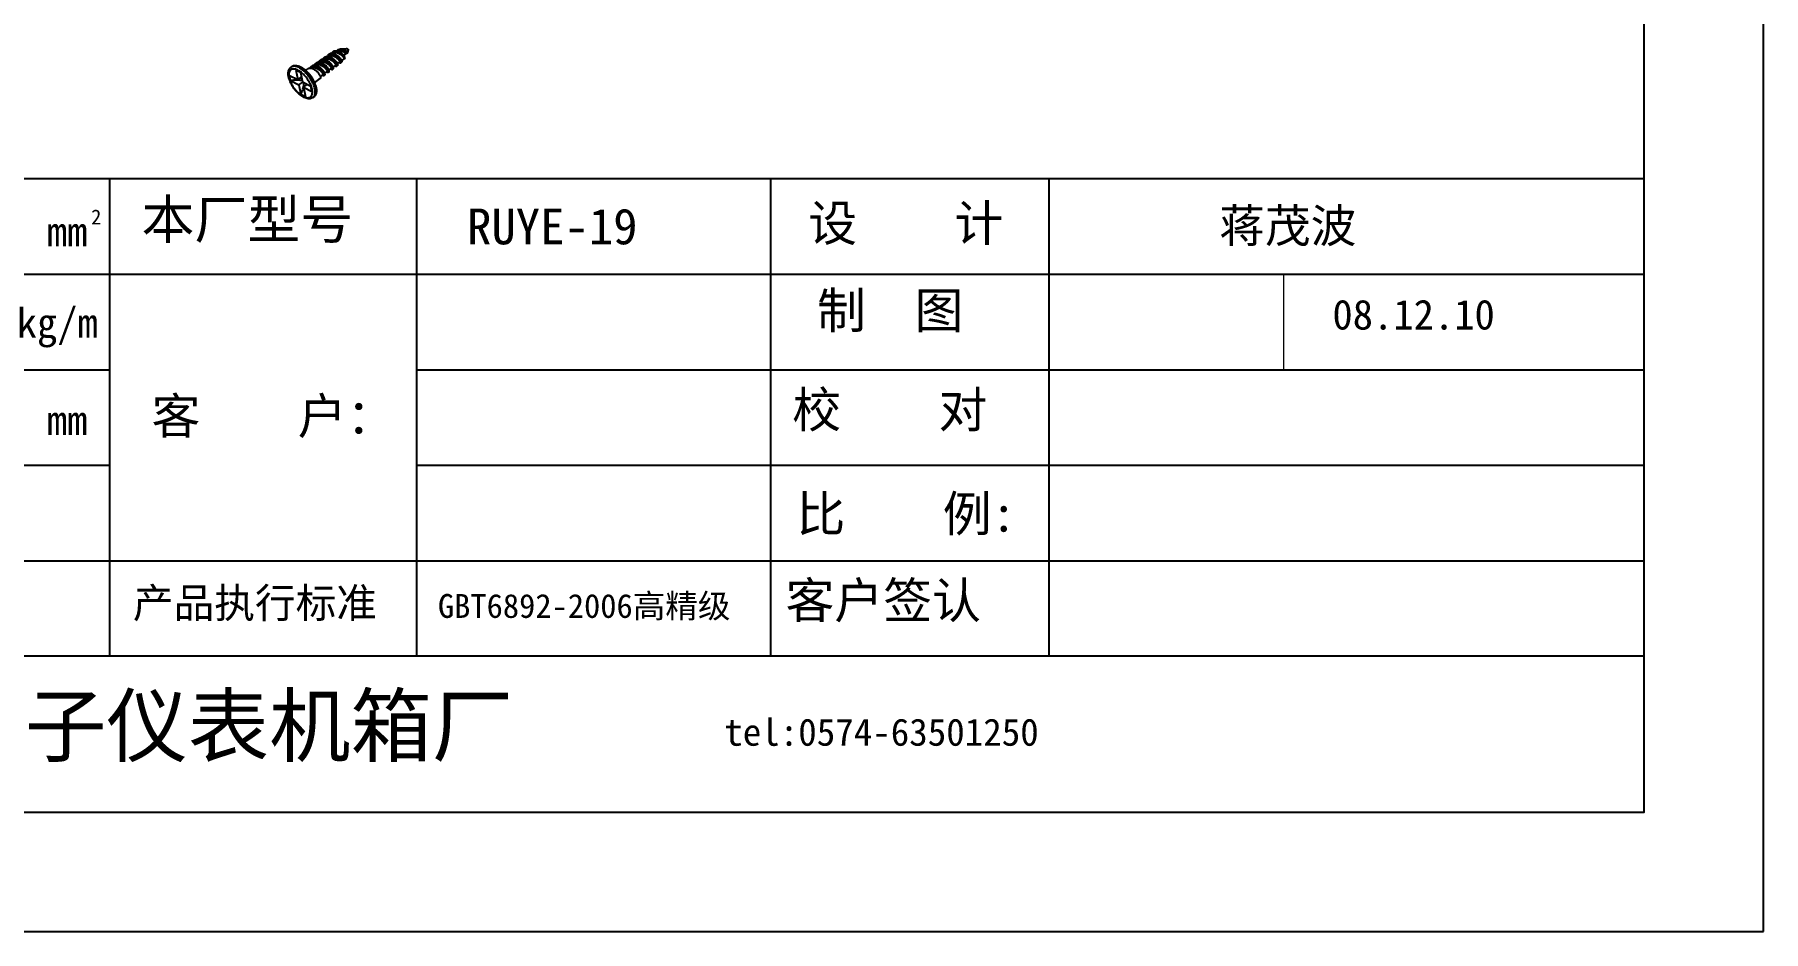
# Model space of a CAD drawing. Header units: millimetres. Extents: x 1367 to 2763, y -1119 to 322.
# Drawn here: x 1637.6 to 1895.8, y -195.1 to -61.3 of the extents above; entities that cross this region are included whole.
import ezdxf

# ---------------------------------------------------------------- set-up
doc = ezdxf.new("R2010")
doc.units = ezdxf.units.MM
doc.layers.add('02___PRT_ALL_AXES', color=7, linetype='Continuous')

msp = doc.modelspace()

# ---------------------------------------------------------------- linework, layer by layer
at = {"color": 7, "linetype": 'Continuous'}
for p, q in [((1681.555341965599, -64.48150704413092), (1681.493102387256, -64.52631970279117)), ((1682.195238536944, -64.02077984773052), (1682.124900783303, -64.07142321355104)), ((1682.363728888311, -63.75523697521055), (1682.344159120497, -63.75891736155052)), ((1683.396068340015, -63.43595744105102), (1683.347104678738, -63.43449309803077)), ((1683.769185551624, -64.34020226197089), (1684.133316944259, -64.07802671317108)), ((1684.23270033452, -64.06053137859101), (1684.277276402332, -64.12911236919075)), ((1684.276893118869, -64.13023241775119), (1684.27653854504, -64.13030183341084)), ((1684.311131673712, -63.90224686407055), (1684.283761510022, -63.87966956099092)), ((1684.300372302292, -63.89367170977118), (1684.311948357376, -63.90086778631053)), ((1684.314965727513, -63.90521164097095), (1684.311131673712, -63.90224686407055)), ((1684.316111160842, -63.90329855361074), (1684.350274112578, -63.91672680717124)), ((1684.32936023517, -63.86095623799059), (1684.351596195273, -63.91325676077071)), ((1676.022683117299, -66.06560751321058), (1675.933109016529, -66.11986529395085)), ((1678.958720994247, -66.27279902161058), (1678.900812225133, -66.31449348483113)), ((1679.598617563075, -65.81207182521098), (1679.528427248799, -65.86260903427058)), ((1680.257033035676, -65.37715193559103), (1680.196916630644, -65.42043590287113)), ((1680.896929607035, -64.91642473919069), (1680.824335025267, -64.9686930268312)), ((1680.986298013515, -64.63659378755113), (1680.970739324788, -64.64232231051062)), ((1680.970978094956, -67.04195616503114), (1681.294183689337, -66.80924729593107)), ((1681.590097199609, -66.5570478587506), (1681.915477635986, -66.32277309997119)), ((1682.225722148833, -66.09939624421077), (1682.555374207332, -65.86204590357079)), ((1682.844819516184, -65.61450363767074), (1683.176664910388, -65.37557409267055)), ((1683.473527257993, -65.16183242973096), (1683.816561479216, -64.91484689881054)), ((1683.814417645561, -64.92632168917078), (1683.805063384345, -64.92538396435083)), ((1680.335291090996, -67.49965245817066), (1680.654287117977, -67.26997449233079)), ((1679.205130788447, -70.66432352277081), (1679.27992584333, -70.60158299801083))]:
    msp.add_line(p, q, dxfattribs=at)
at = {"lineweight": -3}
for p, q in [((1877.947169894082, -82.79116770452089), (1539.367169894083, -82.79116770452089)), ((1648.832884179795, -82.79116770452089), (1648.832884179795, -154.0711677045209)), ((1694.655741322654, -82.79116770452089), (1694.655741322654, -154.0711677045209)), ((1747.493144133776, -82.79116770452089), (1747.493144133776, -154.0711677045209)), ((1789.096660518835, -82.79116770452089), (1789.096660518835, -154.0711677045209)), ((1539.367169894079, -97.04716770452087), (1877.947169894082, -97.04716770452087)), ((1539.367169894079, -111.3031677045209), (1648.832884179795, -111.3031677045209)), ((1694.655741322654, -111.3031677045209), (1877.947169894082, -111.3031677045209)), ((1539.367169894079, -125.5591677045209), (1648.832884179795, -125.5591677045209)), ((1694.655741322654, -125.5591677045209), (1877.947169894082, -125.5591677045209)), ((1539.367169894083, -139.8151677045209), (1877.947169894082, -139.8151677045209)), ((1877.947169894082, -154.0711677045209), (1539.367169894083, -154.0711677045209))]:
    msp.add_line(p, q, dxfattribs=at)
at = {"lineweight": 9, "ltscale": 0.25}
msp.add_line((1824.093172341724, -97.04716770452087), (1824.093172341724, -111.3031677045209), dxfattribs=at)
for points in [[(1895.767169894082, -195.149229768051), (1895.767169894082, 179.0707702319523), (1366.513169894082, 179.070770231949), (1366.513169894082, -195.149229768051)], [(1384.333169894082, -177.329229768051), (1877.947169894082, -177.329229768051), (1877.947169894082, 161.250770231949), (1384.333169894082, 161.250770231949)]]:
    msp.add_lwpolyline(points, close=True)
at = {"color": 7, "linetype": 'Continuous'}
msp.add_lwpolyline([(1684.126119938075, -64.06803090639113), (1684.196134913618, -64.09403087217066), (1684.276538481536, -64.13030198327095)], dxfattribs=at)
for points, start_tangent, end_tangent in [([(1680.981412724831, -64.61553040321076), (1681.082053376994, -64.56046434113125), (1681.232636784239, -64.51864979432992), (1681.399909525622, -64.51197021917062), (1681.578966495428, -64.5395407329911), (1681.764479596597, -64.59916648877004), (1681.950883793244, -64.68743706915131), (1682.132550483504, -64.79983323755039), (1682.304037735149, -64.9309052156915), (1682.460324366962, -65.07450780377064), (1682.596974291773, -65.22402445927116), (1682.710283643515, -65.37259024291086), (1682.797454492792, -65.51337987751106), (1682.856709972453, -65.63988961941084), (1682.887344935319, -65.74617338449127), (1682.889746225911, -65.82704280873054), (1682.865396584493, -65.87829847711009), (1682.85953425688, -65.88301085529065)], (0.8234864887493675, 0.5673358818612109), (-0.8174247482429681, -0.5760353990510656)), ([(1681.506519022856, -64.2532751079101), (1681.40893488477, -64.33921132161083), (1681.319213494491, -64.47004667081103), (1681.298178344797, -64.51435313033107)], (-0.822765020500836, -0.5683816684590199), (-0.3980255992282999, -0.9173743087524051)), ([(1681.640899851372, -64.18530421769094), (1681.525708715234, -64.24061036311082), (1681.506519022856, -64.2532751079101)], (-0.9436799312968033, -0.3308597697932781), (-0.8227650235506262, -0.5683816640442736)), ([(1681.555357660247, -64.48152885765114), (1681.626630921317, -64.43847083353069), (1681.76000158421, -64.39218337721059), (1681.908816305636, -64.37752805473053), (1682.068402933371, -64.39372468477097), (1682.233630880793, -64.43864841255026), (1682.399136224157, -64.50892584375117), (1682.559556446874, -64.60008543537094), (1682.709764505612, -64.7067554633312), (1682.845092042938, -64.82290076063066), (1682.961532010718, -64.94208784001114), (1683.055911898154, -65.05776673234993), (1683.12603011453, -65.16355719387116), (1683.170749623772, -65.25352677771127), (1683.190044870927, -65.32244865409064), (1683.185000085497, -65.3660279751108), (1683.175918084358, -65.37442597711095)], (0.8117178521755294, 0.5840497653963622), (-0.8382601976397764, -0.5452704292852523)), ([(1682.307320949323, -64.11329347779122), (1682.124298328308, -64.0712849334111), (1681.949376465818, -64.06319269915048), (1681.7870816469, -64.09183152427102), (1681.645872950401, -64.15742697347059), (1681.632160046654, -64.16659537017108)], (-0.9545151263735773, 0.2981624951667025), (-0.8227285996028629, -0.5684343861832359)), ([(1682.744424172131, -64.5040007278709), (1682.565150862916, -64.37947822101057), (1682.377880792955, -64.27700769189062), (1682.188508050028, -64.20193328781068), (1682.003004849793, -64.158490588311), (1681.827178841274, -64.1496444617311), (1681.666467217051, -64.1769763476309), (1681.640899851372, -64.18530421769094)], (-0.7922642771111883, 0.6101781012241315), (-0.943679929567282, -0.3308597747262274)), ([(1682.193275660516, -63.812237486051), (1682.097860448753, -63.87702163130996), (1681.999576751499, -63.98795179807064), (1681.956941451957, -64.06169081747055)], (-0.8840119465240334, -0.4674643070896322), (-0.4422431515616207, -0.8968951972760506)), ([(1682.344159120497, -63.75891736155052), (1682.220446690749, -63.79885206197105), (1682.193275660516, -63.812237486051)], (-0.9797118401418848, -0.2004113526869231), (-0.8840119429005898, -0.4674643139418497)), ([(1682.195238577602, -64.02077990615055), (1682.316286293331, -63.95599186707091), (1682.456977033034, -63.92191304013011), (1682.611485603869, -63.91966285413105), (1682.774852737136, -63.94789802245111), (1682.941740871734, -64.00393367619108), (1683.10667059775, -64.08386521559078), (1683.264262799719, -64.18274366655112), (1683.409475719854, -64.29479670127057), (1683.537826568055, -64.41368540685119), (1683.645587881612, -64.53278540487042), (1683.729950075103, -64.64547986325067), (1683.789143052978, -64.74545142099112), (1683.822511670507, -64.82696016069178), (1683.830541794151, -64.88509538605092), (1683.816529840965, -64.91480580161056)], (0.8115758721938597, 0.5842470399349712), (-0.7923815822909267, -0.6100257601496246)), ([(1682.307320949323, -64.11329347779122), (1682.485379127603, -64.18234662899101), (1682.661934278694, -64.27627249905083), (1682.831831155061, -64.39045758437112), (1682.990186789575, -64.5195194293708), (1683.132585504012, -64.65752691815112), (1683.25521622903, -64.79820106403065), (1683.355033608771, -64.93516082313033), (1683.42988962365, -65.0621837923519), (1683.478622668182, -65.17346804527062), (1683.501074065985, -65.26380323925059), (1683.498123838209, -65.3288138458305), (1683.482545342565, -65.35622599827082)], (0.9545151262982065, -0.2981624954079888), (-0.6783432008373574, -0.734745195205609)), ([(1682.307320949323, -64.11329347779122), (1682.419379201201, -64.18836385343059), (1682.531295329907, -64.27997132070993), (1682.640484326686, -64.38599995295101), (1682.744424172131, -64.5040007278709)], (0.859423937707284, -0.5112636260244869), (0.6324280312026439, -0.7746191227623728)), ([(1682.338079058994, -63.73964639679059), (1682.4797853415, -63.69413113603014), (1682.638025827654, -63.68295630189039), (1682.807408420056, -63.70504411649108), (1682.982310633109, -63.75777580935107), (1683.156910888436, -63.83720477419149), (1683.32543027454, -63.9382163349311), (1683.482409767537, -64.05475537033192), (1683.622980924024, -64.18011770533064), (1683.743065344773, -64.30724011555105), (1683.839562431436, -64.42901369471099), (1683.910521197314, -64.53863488517118)], (0.9031608452612688, 0.4293023265566477), (0.4954571291599593, -0.8686323924218872)), ([(1683.805876313905, -64.66140008795071), (1683.734414506099, -64.5406007969109), (1683.636937764291, -64.40895995529081), (1683.515628217741, -64.27328382329097), (1683.373747094337, -64.1406145204304), (1683.215461464751, -64.01789628225094), (1683.04568546445, -63.91170081519078), (1682.869882742648, -63.82794429995045), (1682.693807580457, -63.77160963233052), (1682.523230964543, -63.74652892811025), (1682.363728888311, -63.75523697521055)], (-0.4560145376152347, 0.8899723262459143), (-0.9855638742011976, -0.1693040161057204)), ([(1682.734870510765, -63.69420667055113), (1682.806676709551, -63.61092627577193), (1682.914173136676, -63.53422647743082), (1683.032067477972, -63.48920135031142)], (0.5725169681175197, 0.8198928717933357), (0.9692763481231638, 0.2459743095711897)), ([(1683.359081914102, -65.4779701185106), (1683.378245937252, -65.44780873611069), (1683.384875362658, -65.38117803371085), (1683.366249877937, -65.28988587441097), (1683.321541585326, -65.17814851343098), (1683.25090449013, -65.05098160241062), (1683.155435366883, -64.91395291787092), (1683.037156815007, -64.77303156395067), (1682.898947144778, -64.63435805415008), (1682.744424172131, -64.5040007278709)], (0.7138844174095151, 0.7002635493725754), (-0.792264277896141, 0.6101781002049373)), ([(1682.960891625909, -63.74901204989067), (1683.029624391674, -63.71903551852972), (1683.144413295951, -63.69199030719062), (1683.265853708398, -63.68701197069106), (1683.389869680839, -63.70157426821117), (1683.512484091443, -63.73234074973004), (1683.630012868314, -63.77537026997084), (1683.739236546236, -63.82634509563059), (1683.837541053719, -63.88080911167071), (1683.923021517759, -63.93440355617076), (1683.994544844354, -63.98308802573104), (1684.051769152058, -64.02333572273017), (1684.095120409016, -64.05229342199107), (1684.125728892373, -64.06789879591122), (1684.126121558591, -64.06802585687058)], (0.8842237220444217, 0.4670636031354932), (0.9521682449887203, -0.3055742679531447)), ([(1683.032067477972, -63.48920135031142), (1683.039812786337, -63.48729348519055), (1683.179186787492, -63.47041915521106), (1683.325385882963, -63.48192521551084), (1683.474767849875, -63.51862979793111), (1683.6248534603, -63.5777741881509), (1683.768496218479, -63.65415654999072), (1683.898243352938, -63.74011889521068), (1684.011133127154, -63.829374904151), (1684.106748734753, -63.91763745305127), (1684.181013524001, -63.99689177764992), (1684.232700334519, -64.06053137859101)], (0.9692763475315047, 0.2459743119026575), (0.6002367976824284, -0.7998223469670898)), ([(1683.340389375931, -63.43454035472985), (1683.220785365709, -63.44659496867098)], (-0.9999323860497306, -0.01162855661260936), (-0.980888079176051, -0.1945728041898899)), ([(1683.394882469896, -63.43689846279062), (1683.420270214403, -63.42554222947103), (1683.524326742372, -63.39964970315111), (1683.52622726943, -63.39943458801088)], (0.8964894892904508, 0.4430650015423775), (0.9938938297646918, 0.1103406323875024)), ([(1684.283761510021, -63.87966956099092), (1684.265960656623, -63.86430131893133), (1684.200771043535, -63.80890465553057), (1684.116874208535, -63.74238580965095), (1684.015007795555, -63.67019363755105), (1683.895693048143, -63.59750356449069), (1683.763471260281, -63.53168515155096), (1683.62491707714, -63.47969175033029), (1683.482753625117, -63.44579741883092), (1683.396068340014, -63.43595744105107)], (-0.7597978781316936, 0.6501593530716728), (-0.9981180463831766, 0.06132181898990928)), ([(1683.52622726943, -63.39943458801088), (1683.638351363195, -63.39994558775072), (1683.75503971504, -63.42389600213119), (1683.869237650222, -63.46700717321085), (1683.980309155282, -63.52642962739071), (1684.081838972539, -63.59632135959089), (1684.168566894084, -63.66951976793086), (1684.239750914777, -63.7416358695707), (1684.293457530751, -63.80698179679177), (1684.329360235169, -63.86095623799054)], (0.993893830685443, 0.1103406240938315), (0.5004598357083367, -0.8657597546910949)), ([(1684.388851269359, -63.4284102476114), (1684.38361331437, -63.42750045771118), (1684.320493138358, -63.41482724709056), (1684.246828020252, -63.40017889691114), (1684.162756230063, -63.38824270793054), (1684.136027634791, -63.38597439141063)], (-0.9859196654974368, 0.1672196554996521), (-0.9976183221317216, 0.06897596209614391)), ([(1684.35040487178, -63.91832508439074), (1684.343916203019, -63.92095414695063), (1684.330721403392, -63.91603703715111), (1684.314980380768, -63.90519203217184)], (-0.7433027458598807, -0.6689551763736953), (-0.8010504554980299, 0.5985968323892125)), ([(1684.465782941748, -63.42647908307094), (1684.432249630604, -63.43266315503081), (1684.388851269359, -63.4284102476114)], (-0.9037209734707269, -0.4281219477078022), (-0.9859196663605124, 0.1672196504109974)), ([(1684.465782941748, -63.42647908307094), (1684.428727968879, -63.4241397989507), (1684.389774526331, -63.42779599687117), (1684.38889135309, -63.42796589493082)], (-0.9920710168560615, 0.1256785483452939), (-0.9815517339914155, -0.1911967402924167)), ([(1675.563556222499, -67.58326817613124), (1675.51727391476, -67.2574750380312), (1675.51680571655, -66.95213690093067), (1675.563385836758, -66.67881764315075), (1675.652685678469, -66.44823509441187), (1675.777496071466, -66.26280877235092), (1675.933062775839, -66.11980105481109)], (-0.2000798226334691, 0.9797795999993875), (0.8115333407665453, 0.5843061156827735)), ([(1679.067450842827, -69.41452032261077), (1678.983746981794, -69.09693043963068), (1678.859880346113, -68.76541583723122), (1678.698960579051, -68.42846671433108), (1678.504960878148, -68.09440847465078), (1678.282658038537, -67.77146530291054), (1678.037527139422, -67.46759083827067), (1677.775605499169, -67.19026926439119), (1677.50334504294, -66.94633179697098), (1677.227466013799, -66.74179600081072), (1676.95475835754, -66.58169009293067), (1676.691926970575, -66.469948076131), (1676.445435070876, -66.40932037163122), (1676.221352267843, -66.40130640239079), (1676.025211263106, -66.44610828891109), (1675.861843408485, -66.54262252311105), (1675.735272335754, -66.68847195201135), (1675.648615381818, -66.8800646473104), (1675.604006873116, -67.11268451227056), (1675.602545448557, -67.38058014361047), (1675.644191245381, -67.67681996007116)], (-0.2000798224100163, 0.9797796000450185), (0.2000798224100163, -0.9797796000450185)), ([(1676.019740372365, -66.05739296271076), (1676.218806941447, -65.94960357199079), (1676.453782813892, -65.89087836559099), (1676.723574593335, -65.88849423777083), (1677.021182377597, -65.94849906061074), (1677.332660891035, -66.069721099091), (1677.646324820474, -66.24517340249031), (1677.955204154444, -66.46737410109097), (1678.254188880331, -66.72967803927179), (1678.538395187708, -67.0257456843708), (1678.802848732979, -67.34912164671096), (1679.042578713248, -67.69311570345053), (1679.252770416314, -68.05087106617123), (1679.428855309255, -68.41551238921056), (1679.56648996668, -68.78029527153092), (1679.661361176469, -69.13851254849078)], (0.8115333405787152, 0.5843061159436475), (0.2000798223317573, -0.9797796000609996)), ([(1679.572822872469, -69.30279851913087), (1679.484463069507, -68.96408792401098), (1679.355253968016, -68.61120591705094), (1679.188082338929, -68.25203614009126), (1678.986681918781, -67.89460044145085), (1678.755551824775, -67.54688376325055), (1678.499854782181, -67.2166531359311), (1678.225298940662, -66.91128171213097), (1677.938025154006, -66.63759957979062), (1677.644447732534, -66.40171645745102), (1677.351122718471, -66.20890004349064), (1677.064604337989, -66.0634588281506), (1676.791291907742, -65.96864111075104), (1676.537291656284, -65.92656517509101), (1676.308274519695, -65.93817102945047), (1676.109359380316, -66.0032000865898), (1676.019786613054, -66.05745719931076)], (-0.2000798224854498, 0.9797796000296143), (-0.8115918038250977, -0.5842249087157483)), ([(1679.486145275957, -69.3652066112312), (1679.397785490778, -69.02649607199157), (1679.268576368958, -68.67361400661082), (1679.101404242035, -68.31444326191092), (1678.900003260532, -67.95700679873096), (1678.6688725544, -67.60928952617087), (1678.413175207017, -67.27905885567088), (1678.138622926555, -66.97369143745118), (1677.851349289783, -66.70000919589074), (1677.557770857376, -66.46412507787147), (1677.264445673128, -66.27130845817055), (1676.977926421437, -66.12586678563036), (1676.704613480636, -66.03104898949039), (1676.45061245701, -65.98897316813066), (1676.221597222895, -66.00057907075063), (1676.022683117298, -66.06560751321058)], (-0.2000798225238264, 0.9797796000217776), (-0.8938354558014053, -0.4483951136579148)), ([(1680.283193902832, -67.38173680119053), (1680.194751440656, -67.23237708975103), (1680.076628684772, -67.07176828727097), (1679.933238389894, -66.91000701313112), (1679.771562248926, -66.75712257417138), (1679.594062263575, -66.6172815711501), (1679.402159469835, -66.49466683543153), (1679.204975096618, -66.39803486207109), (1679.012122505424, -66.3332402621703), (1678.826022069923, -66.30189739369087), (1678.649031324072, -66.30668795053077), (1678.489964443833, -66.34954306929058), (1678.384896622483, -66.40674814411057)], (-0.4602352116857336, 0.8877970206779182), (-0.8234348851568222, -0.567410777044965)), ([(1678.70027081266, -66.30437564375086), (1678.773326831134, -66.17777957741112), (1678.88116180215, -66.06577762463121), (1678.910006329162, -66.04449862731099)], (0.4070945067473443, 0.9133860424684279), (0.8234304877704303, 0.5674171585440043)), ([(1678.910006329162, -66.04449862731099), (1679.014222318357, -65.98770533729066), (1679.040860929024, -65.97732534027034)], (0.8234304829254504, 0.5674171655749938), (0.9402084793665028, 0.3405994940209522)), ([(1678.958738969835, -66.27282400759077), (1679.034174500957, -66.2275557440505), (1679.174485899267, -66.18028652947089), (1679.331388257553, -66.16703324635068), (1679.499856132453, -66.18695446381082), (1679.674370977743, -66.23776262229012), (1679.849163198632, -66.31582728201056), (1680.018464602464, -66.41633673047033), (1680.176760191396, -66.53351081667051), (1680.319028326972, -66.66085552515153), (1680.440958774001, -66.7914481519507), (1680.539139192311, -66.91824050187108), (1680.611201971732, -67.03436686347152), (1680.655925136037, -67.13344329727067), (1680.673282972791, -67.20984516377086), (1680.6644443443, -67.25895087201081), (1680.653623207697, -67.26897479913055)], (0.8117464642869379, 0.584009997960356), (-0.8330299077164863, -0.5532279574008008)), ([(1680.913885915513, -66.91425250629084), (1680.825414443992, -66.76632735890996), (1680.708331904468, -66.60851739005079), (1680.567610080244, -66.45085129187066), (1680.408560499949, -66.30123282046986), (1680.231800911897, -66.16270873379074), (1680.041970587968, -66.04217561951111), (1679.848201008535, -65.94779868863122), (1679.658396308143, -65.88434072563075), (1679.473101131348, -65.85335813837116), (1679.297675678295, -65.85834167679059), (1679.14068647741, -65.90067770591077), (1679.035819506556, -65.95770375137101)], (-0.4640360707650927, 0.885816304336793), (-0.823525943041346, -0.5672786098010941)), ([(1679.040860929024, -65.97732534027034), (1679.171943580258, -65.9450140434509), (1679.347383178574, -65.93995405103078), (1679.531823846009, -65.97062267143099), (1679.722937842751, -66.03436224423058), (1679.918336141323, -66.12956797457048), (1680.108511399776, -66.25045861671015), (1680.284442533804, -66.38838716229077), (1680.444727613292, -66.53920780299029), (1680.586937783526, -66.69879195423016), (1680.70416757193, -66.85723359569113), (1680.792048691575, -67.00456122839114)], (0.9402084770568456, 0.3405995003966492), (0.4632935837457837, -0.8862048607742955)), ([(1679.346686339726, -65.85597409707077), (1679.418662502612, -65.73204778155105), (1679.525546505254, -65.62122713451072), (1679.554123278161, -65.6001513778308)], (0.4106981775091224, 0.9117713567505208), (0.8234248702047056, 0.5674253106166165)), ([(1679.554123278161, -65.6001513778308), (1679.657303516309, -65.54385934919048), (1679.688494530892, -65.53182381065051)], (0.8234248680019484, 0.5674253138131697), (0.9427035014908467, 0.3336316955519924)), ([(1679.59863332632, -65.81209374287118), (1679.682573938211, -65.76273874379001), (1679.82491301091, -65.71751982229114), (1679.983686536397, -65.70667313583078), (1680.153743054288, -65.72923426927059), (1680.329445385134, -65.78276707051043), (1680.504920495186, -65.86347459515082), (1680.674319211502, -65.96636985291059), (1680.832074240177, -66.08549865453074), (1680.973145172152, -66.2142046175909), (1681.093239618268, -66.34542452533117), (1681.189000861857, -66.47200095747064), (1681.258153741066, -66.58699831447109), (1681.299602487233, -66.68400832619102), (1681.313476264411, -66.75743155755117), (1681.301120576659, -66.80272255663112), (1681.293799019033, -66.80862870178987)], (0.8118456788841686, 0.5838720696155137), (-0.8492001507113247, -0.5280711164529486)), ([(1681.541239275997, -66.44924290290999), (1681.454059115079, -66.30472095929088), (1681.337989215135, -66.14931455687054), (1681.19738830762, -65.99286104961061), (1681.039083785515, -65.8450886984707), (1680.865181057372, -65.70984891561056), (1680.677371689533, -65.59150933263061), (1680.484567914616, -65.49852966591118), (1680.296128248308, -65.43652544143117), (1680.114040474312, -65.40699555129106), (1679.940960447092, -65.4126454917315), (1679.785427936214, -65.45524728867065), (1679.683136647268, -65.5111511214908)], (-0.4679233158479332, 0.8837690707904838), (-0.8234301529166388, -0.5674176444803961)), ([(1679.688494530892, -65.53182381065051), (1679.813379676103, -65.50137071687072), (1679.986918859103, -65.49598354705051), (1680.169322342415, -65.5258277952106), (1680.358306729489, -65.58827690831106), (1680.551515141654, -65.68173651311076), (1680.739569878576, -65.80051418004984), (1680.913569959833, -65.93609381491115), (1681.072146772472, -66.08438277157018), (1681.212904499589, -66.24129233075087), (1681.329036131697, -66.39707266181188), (1681.416226996174, -66.54190505185102)], (0.942703500892678, 0.333631697242167), (0.4671400298364984, -0.8841833477986089)), ([(1679.998882177831, -65.4101512244307), (1680.073725772112, -65.27978826950982), (1680.179540038509, -65.17008668297001), (1680.208246305723, -65.14890164025098)], (0.4016330872962494, 0.9158006678250915), (0.8234257049248433, 0.5674240993022988)), ([(1680.208246305723, -65.14890164025098), (1680.309690555448, -65.09340822063143), (1680.339206208889, -65.08190000387106)], (0.8234257047078771, 0.5674240996171526), (0.9410988328374582, 0.3381316117016774)), ([(1680.257049863175, -65.37717532137151), (1680.330390892508, -65.33301766775082), (1680.467229389476, -65.28623478951124), (1680.620086025599, -65.27227595027102), (1680.784112085653, -65.2903305420499), (1680.953983051476, -65.33819254945104), (1681.124132182849, -65.412360221791), (1681.2889941112, -65.5081920875308), (1681.443247767638, -65.6201123183506), (1681.582048074233, -65.74185640557005), (1681.701236281376, -65.86674629041147), (1681.797519830237, -65.98798289325032), (1681.868613975566, -66.09894319203124), (1681.913339047408, -66.19346890849079), (1681.93166925459, -66.26613419369085), (1681.924730977894, -66.31248067961121), (1681.914774569064, -66.32170457531095)], (0.8117319215481203, 0.584030211153324), (-0.8353841833583754, -0.5496665045231156)), ([(1682.17193129121, -65.9817586080103), (1682.084703517997, -65.83866418249193), (1681.970987916116, -65.68764802529108), (1681.832783826255, -65.53474035549095), (1681.674742326235, -65.38804904867072), (1681.501335619446, -65.25417114523077), (1681.317627561678, -65.13926785459068), (1681.128581203673, -65.04860628585061), (1680.940519829724, -64.98715052865111), (1680.758969006645, -64.9583087676906), (1680.589328365495, -64.9643390883706), (1680.436817908521, -65.00609960429063), (1680.334029785408, -65.06212991895063)], (-0.4719426436243779, 0.8816292537846243), (-0.8235079583138187, -0.5673047175846555)), ([(1680.339206208889, -65.08190000387106), (1680.463879248847, -65.05097214853083), (1680.635408844835, -65.04505485785091), (1680.815836251313, -65.07391178261048), (1681.002538476335, -65.13486311359054), (1681.193555798126, -65.22641785301141), (1681.379636005098, -65.34303318239051), (1681.551967588289, -65.47635866377061), (1681.708880538375, -65.6220673284106), (1681.84830018333, -65.77634270947112), (1681.963475899137, -65.92957990617094), (1682.050094067271, -66.07206732757095)], (0.9410988337754747, 0.3381316090909601), (0.4711572749448698, -0.882049217598726)), ([(1680.852402721233, -64.70451700704996), (1680.835091069289, -64.71695169643101), (1680.724809440733, -64.82643397175082), (1680.645134593731, -64.96205187679095)], (-0.8234657805259663, -0.5673659386170102), (-0.4048684699005883, -0.9143749351772262)), ([(1680.792048691575, -67.00456122839114), (1680.851004590927, -67.1366622037109), (1680.880906646962, -67.24975746393045), (1680.88086851393, -67.33573998691043), (1680.853238416799, -67.38958785229033), (1680.847435022245, -67.39423087069076)], (0.4632935853993471, -0.8862048599098394), (-0.8140376655109961, -0.5808120859016346)), ([(1680.970739324788, -64.64232231051062), (1680.852402721233, -64.70451700704996)], (-0.9334291416574867, -0.3587618116586098), (-0.8234657818222579, -0.5673659367355938)), ([(1680.89693547444, -64.91643289767114), (1680.999696704013, -64.85880864157059), (1681.141367345226, -64.81934567249095), (1681.298145334956, -64.81299950789173), (1681.464969243104, -64.83860732053063), (1681.636346736275, -64.8935992933508), (1681.806597965485, -64.97411544677095), (1681.97010662502, -65.07517908259081), (1682.121567627655, -65.19091911273051), (1682.25622039874, -65.31483128299078), (1682.370057610729, -65.44006672213061), (1682.460000143582, -65.55973496895115), (1682.524030668289, -65.66720810681079), (1682.561280052781, -65.75641256391077), (1682.572062881088, -65.82209572693091), (1682.557860664142, -65.86005568149073), (1682.55529895475, -65.8619292820108)], (0.8118909881274593, 0.5838090641617494), (-0.8402521668038611, -0.5421958098154359)), ([(1680.969561285492, -67.30252402845088), (1680.975042412443, -67.29816065389116), (1681.002815656371, -67.244127279611), (1681.002661176105, -67.15824367439063), (1680.972964057444, -67.04639835833075), (1680.913885915513, -66.91425250629084)], (0.8140237829863002, 0.5808315424739542), (-0.4640360713235239, 0.8858163040442582)), ([(1682.733916669654, -65.97676818111074), (1682.756407163156, -65.9488423263706), (1682.766806194944, -65.87902503395014), (1682.748036971614, -65.78036358535019), (1682.699168677172, -65.65801552169069), (1682.62048222799, -65.51808536467172), (1682.513462233742, -65.36739540443011), (1682.380746339673, -65.21321663989067), (1682.226016207168, -65.06296575167096), (1682.053833297795, -64.92389224775104), (1681.869458893874, -64.80279716355119), (1681.678665841369, -64.70577383461068), (1681.487493086817, -64.63794618007068), (1681.301978644529, -64.60325607419065), (1681.127935431541, -64.60432043325102), (1680.986298013514, -64.63659378755108)], (0.7828694569859347, 0.6221859957589433), (-0.9431762514393642, -0.3322928809360645)), ([(1681.473145668213, -66.92430536909069), (1681.427192752751, -66.93947221455062), (1681.35337221968, -66.92344492377072), (1681.262447318971, -66.87093173949086), (1681.236546060135, -66.85140284789088)], (-0.8143747216388969, -0.5803393944542877), (-0.7850320830857884, 0.6194551061424775)), ([(1681.416226996174, -66.54190505185102), (1681.475008689631, -66.67202140833103), (1681.505000816592, -66.78320008615094), (1681.505391946113, -66.86748124601138), (1681.47860103449, -66.91995476311115), (1681.473145668213, -66.92430536909069)], (0.4671400308792822, -0.8841833472476756), (-0.8143747229030679, -0.5803393926803105)), ([(1681.598445577641, -66.83018330181119), (1681.604163696749, -66.82560503817058), (1681.630591939545, -66.77310047211188), (1681.62989038902, -66.689066327251), (1681.59980355815, -66.578464930471), (1681.541239275997, -66.44924290290999)], (0.8148870901101368, 0.5796197291085199), (-0.4679233146740522, 0.8837690714120108)), ([(1681.862344348795, -66.36167756369105), (1681.891913601321, -66.3852563963909), (1681.983327904126, -66.44177902909053), (1682.057934069373, -66.46166674395056), (1682.10860672393, -66.44718324993073)], (0.7666089643145765, -0.6421142389267915), (0.8096513227789409, 0.5869111819707572)), ([(1682.10860672393, -66.44718324993073), (1682.111117869535, -66.44525744733107), (1682.139125174457, -66.39433395253093), (1682.139195105737, -66.31204383262991), (1682.109674420549, -66.20279233409121), (1682.050094067271, -66.07206732757095)], (0.8096513219224886, 0.5869111831522442), (-0.4711572756589501, 0.8820492172172912)), ([(1682.230735506855, -66.35541782005066), (1682.234201087943, -66.35272727171116), (1682.26124376944, -66.30192686531166), (1682.260947267619, -66.22049379475027), (1682.231279734878, -66.11155037789092), (1682.17193129121, -65.9817586080103)], (0.8121168653645225, 0.5834948131650377), (-0.4719426425937109, 0.8816292543363479)), ([(1682.503651709812, -65.89988006463113), (1682.576653631367, -65.95215779853095), (1682.657645506471, -65.98734481477038), (1682.718952699076, -65.98583318711087), (1682.733916669654, -65.97676818111074)], (0.7728005093241921, -0.6346490154315767), (0.782869456968064, 0.6221859957814293)), ([(1683.132963791293, -65.40738885251187), (1683.146928416645, -65.41870696043111), (1683.228749601759, -65.47242664471082), (1683.297165548232, -65.49506660451118), (1683.348130572041, -65.48650596123127), (1683.359081914102, -65.4779701185106)], (0.7690607523171175, -0.6391756873078244), (0.7138844187611855, 0.7002635479946137)), ([(1683.805876313905, -64.66140008795071), (1683.844780622683, -64.7492025971311), (1683.865194592501, -64.82312477847051), (1683.866902107511, -64.87876725291108), (1683.856117701849, -64.90784580537104)], (0.4560145361081158, -0.8899723270181494), (-0.5818187676296562, -0.81331846261714)), ([(1683.856117701849, -64.90784580537104), (1683.851368719733, -64.91337388677118), (1683.821311825311, -64.926128750771)], (-0.581818778779312, -0.8133184546410774), (-0.9961658645349502, -0.08748468629043234)), ([(1683.969178037084, -64.73783246239066), (1683.970649647024, -64.73605659599059), (1683.973976676185, -64.69512809009109), (1683.954259583297, -64.62746713321133), (1683.910521197314, -64.53863488517118)], (0.6717768856640212, 0.7407535459837832), (-0.4954571288605395, 0.8686323925926726)), ([(1679.205177026618, -70.66438776191046), (1679.006110457521, -70.77217715262987), (1678.771134585076, -70.83090235903103), (1678.501342805633, -70.83328648685051), (1678.203735021372, -70.7732816640106), (1677.892256505387, -70.65205962553102), (1677.578592575948, -70.47660732213035), (1677.269713241978, -70.25440662353105), (1676.970728518623, -69.99210268789068), (1676.686522208714, -69.69603504025122), (1676.422068663458, -69.37265907791107), (1676.182338685721, -69.02866502117081), (1675.972146980107, -68.67090965845091), (1675.796062087167, -68.30626833541078), (1675.658427429756, -67.9414854530911), (1675.563556222499, -67.58326817613124)], (-0.8115333405787152, -0.5843061159436475), (-0.2000798223317573, 0.9797796000609996)), ([(1675.644191245381, -67.67681996007116), (1675.727895106414, -67.99440984305124), (1675.851761742094, -68.32592444545071), (1676.012681509157, -68.66287356835016), (1676.20668121006, -68.99693180803115), (1676.428984049671, -69.31987497977059), (1676.6741149488, -69.6237494444099), (1676.936036589024, -69.90107101829074), (1677.208297045268, -70.14500848571163), (1677.484176074409, -70.34954428186984), (1677.756883730668, -70.50965018975057), (1678.019715117632, -70.62139220655024), (1678.266207017331, -70.6820199110507), (1678.490289820365, -70.69003388029114), (1678.686430825087, -70.64523199377084), (1678.849798679722, -70.54871775957088), (1678.976369752454, -70.40286833067057), (1679.063026706389, -70.21127563537084), (1679.107635215092, -69.97865577041068), (1679.109096639651, -69.71076013907077), (1679.067450842827, -69.41452032261077)], (0.2000798224100163, -0.9797796000450185), (-0.2000798224100163, 0.9797796000450185)), ([(1679.284789153396, -70.596794084551), (1679.406078428211, -70.43522833453005), (1679.491196385999, -70.2232333889516), (1679.533378285377, -69.97033404207048), (1679.531681946369, -69.68217946979064), (1679.486145275957, -69.3652066112312)], (0.7088638632822022, 0.7053453220463232), (-0.2000798233004853, 0.9797795998631769)), ([(1679.661361176469, -69.13851254849078), (1679.707643484209, -69.46430568659014), (1679.708111679872, -69.76964382369067), (1679.661531559679, -70.04296308147059), (1679.572231720485, -70.27354563021015), (1679.447421327488, -70.4589719522711), (1679.291854620598, -70.60197966981093)], (0.2000798226334691, -0.9797795999993875), (-0.8115333407665453, -0.5843061156827735)), ([(1679.383715125215, -70.52187044979053), (1679.492756652114, -70.37281911467062), (1679.577874132366, -70.16082474313077), (1679.620055879357, -69.90792595759069), (1679.618359545442, -69.61977140817078), (1679.572822872469, -69.30279851913087)], (0.6899482947816503, 0.72385865369414), (-0.2000798215599859, 0.9797796002186024)), ([(1680.337340815116, -67.77733397037082), (1680.343267374257, -67.77259072103016), (1680.371672887668, -67.71778048775093), (1680.37217265553, -67.63045554683004), (1680.342382763374, -67.51570359447078), (1680.283193902832, -67.38173680119053)], (0.8135773708595143, 0.5814566721823048), (-0.4602352122611968, 0.8877970203795973)), ([(1680.847435022245, -67.39423087069076), (1680.800836060334, -67.4099625359512), (1680.725581659156, -67.39444648113079), (1680.632789210758, -67.34184565923022), (1680.595172412729, -67.31331842393115)], (-0.8140376645220998, -0.580812087287623), (-0.7778845021914328, 0.6284072733907421)), ([(1679.29180844593, -70.6019153849511), (1679.366604359333, -70.53917400420994), (1679.383715125215, -70.52187044979053)], (0.8115917348634392, 0.5842250045156857), (0.6899482984012294, 0.7238586502441262))]:
    msp.add_spline(points, degree=3, dxfattribs=dict(at, start_tangent=start_tangent, end_tangent=end_tangent))
at = {"layer": '02___PRT_ALL_AXES', "color": 7, "linetype": 'Continuous'}
for p, q in [((1681.506515568464, -64.25326522985108), (1681.632244715023, -64.16653046301064)), ((1682.193267832241, -63.81222248735077), (1682.338078411303, -63.73964504043101)), ((1683.032067114757, -63.48919972725093), (1683.220785297126, -63.44659680509091)), ((1684.352197944136, -63.91693440645054), (1684.2768937234, -64.13023291813107)), ((1684.366199102318, -63.87148647855071), (1684.352197944136, -63.91693440645054)), ((1675.933062775839, -66.11980105481109), (1676.019740372365, -66.05739296271076)), ((1677.326691339862, -66.90044274981096), (1676.642039419858, -66.5529026778105)), ((1676.642039419858, -66.5529026778105), (1676.933282606733, -67.97910412563067)), ((1677.326691339862, -66.90044274981096), (1677.617934526737, -68.32664419763103)), ((1678.105652370192, -66.59936465245084), (1678.384942322147, -66.40669533497066)), ((1678.910051774852, -66.0444464252306), (1679.035780921426, -65.95771165839096)), ((1679.55416859431, -65.60009979551063), (1679.683174218946, -65.51110473601096)), ((1680.208283671651, -65.14885582881067), (1680.334012818224, -65.06212106197103)), ((1680.852400491123, -64.7045091990907), (1680.981406115759, -64.61551413959103)), ((1681.473219292653, -66.92443819585117), (1681.598536405501, -66.8303202230511)), ((1682.10863199694, -66.44721880485076), (1682.230766314511, -66.35549123621058)), ((1682.734332315267, -65.97729379347118), (1682.859649428101, -65.883175820671)), ((1683.482830902074, -65.35648948263054), (1683.359282261699, -65.47817412877049)), ((1683.969480068474, -64.73810631503062), (1683.856033848824, -64.9077856861112)), ((1675.690332565333, -67.3481631548508), (1676.933282606733, -67.97910412563067)), ((1675.850757520086, -68.13375511427103), (1675.690332565333, -67.3481631548508)), ((1675.850757520086, -68.13375511427103), (1677.093707561471, -68.7646960850509)), ((1676.933282606733, -67.97910412563067), (1677.468299616456, -67.59389048661069)), ((1677.093707561471, -68.7646960850509), (1677.667304194321, -68.35170501873097)), ((1677.093707561471, -68.7646960850509), (1677.384950748346, -70.19089753287096)), ((1677.617934526737, -68.32664419763103), (1678.860884565605, -68.9575851684109)), ((1677.778359481475, -69.11223615705057), (1678.351956114326, -68.69924509073064)), ((1677.778359481475, -69.11223615705057), (1679.021309522876, -69.74317712783113)), ((1677.778359481475, -69.11223615705057), (1678.069602668351, -70.53843760487064)), ((1679.021309522876, -69.74317712783113), (1678.860884565605, -68.9575851684109)), ((1679.441885735323, -68.45004785227104), (1680.337423380355, -67.7774646254311)), ((1680.84751897434, -67.39436320723075), (1680.969653289365, -67.30263563859069)), ((1678.069602668351, -70.53843760487064), (1677.384950748346, -70.19089753287096)), ((1679.205177026619, -70.66438776191046), (1679.291854620598, -70.60197966981093))]:
    msp.add_line(p, q, dxfattribs=at)
for points, start_tangent, end_tangent in [([(1683.526227307527, -63.39943516967071), (1683.554830171335, -63.39638651943039), (1683.902240187708, -63.37817467879029), (1684.136027759253, -63.3859730121909)], (0.993931214087344, 0.1100033711431545), (0.9976158843457159, -0.06901121141608188)), ([(1684.465782941748, -63.42647908307094), (1684.416706415569, -63.68295772175077), (1684.366199102318, -63.87148647855076)], (-0.144973321412343, -0.9894355643894521), (-0.2875607107108492, -0.9577624119036366)), ([(1677.582389962313, -68.14449293633118), (1677.493539837749, -68.1256865832911), (1677.105343243056, -68.07024941959128), (1676.696387632218, -68.05301787925055), (1676.275250155966, -68.07433910153065), (1675.850757520085, -68.13375511427103)], (-0.9754622050305569, 0.2201669515547781), (-0.9833899360431629, -0.1815054646257905)), ([(1677.384950748346, -70.19089753287096), (1677.561915921476, -69.79944344151079), (1677.699619984392, -69.39802725679067), (1677.772139156084, -69.11066725747116)], (0.4538337083735068, 0.8910863960043106), (0.2098271882834095, 0.9777384880718765)), ([(1677.772139156084, -69.11066725747116), (1677.795179361484, -68.99506196163088), (1677.846589690459, -68.59900526073136), (1677.854528925272, -68.44414265961086)], (0.2098271898858621, 0.9777384877279828), (0.02796637529636438, 0.9996088644328756))]:
    msp.add_spline(points, degree=3, dxfattribs=dict(at, start_tangent=start_tangent, end_tangent=end_tangent))

# ---------------------------------------------------------------- texts
at = {"color": 3, "attachment_point": 1}
for s, insert, char_height, width in [('{\\fSimSun|b0|i0|c134|p54;\\C256;本厂型号}', (1653.607479994513, -85.94593687495953), 5.7915, 39.56507029485517), ('RUYE-19', (1702.207617345054, -87.22304802692096), 5.346, 35.58552934888618), ('08.12.10', (1831.414949475717, -100.8334489086333), 4.455, 37.14052500582704)]:
    msp.add_mtext(s, dxfattribs=dict(at, insert=insert, char_height=char_height, width=width))
at = {"lineweight": -3, "insert": (1646.086923221869, -87.37486941269259), "char_height": 2.2275, "width": 14.88677787812234, "attachment_point": 1}
msp.add_mtext('{\\fSimSun|b0|i0|c134|p2;2}', dxfattribs=at)
at = {"attachment_point": 1}
for s, insert, char_height, width in [('{\\fSimSun|b0|i0|c134|p2;设    计}', (1753.14711943505, -86.72782314788205), 5.346, 30.667329), ('{\\fSimSun|b0|i0|c134|p2;蒋茂波}', (1814.520385182055, -87.29900232193768), 5, 53.65914046632133), ('{\\fSimSun|b0|i0|c134|p2;制  图}', (1754.460816056645, -99.764038679517), 5.346, 30.667329), ('{\\fSimSun|b0|i0|c134|p2;校    对}', (1750.758481918184, -114.5796914285027), 5.346, 30.667329), ('\\fISOCP|b0|i0|c134|p2;客户签认', (1749.761867334049, -143.05331911659), 5.346, 30.667329)]:
    msp.add_mtext(s, dxfattribs=dict(at, insert=insert, char_height=char_height, width=width))
at = {"lineweight": 70, "char_height": 4.455, "width": 202.4341315771305, "attachment_point": 1}
for s, insert in [('{\\fSimSun|b0|i0|c134|p2;mm}', (1639.46615888892, -88.43506668023653)), ('{\\fSimSun|b0|i0|c134|p2;kg/m}', (1634.953959043404, -102.0625269232432)), ('{\\fSimSun|b0|i0|c134|p2;mm}', (1639.46615888892, -116.5997018909654)), ('{\\fSimSun|b0|i0|c134|p2;产品执行标准   \\H0.8x;GBT6892-2006高精级}', (1652.304438646349, -143.885048626333))]:
    msp.add_mtext(s, dxfattribs=dict(at, insert=insert))
at = {"char_height": 5.346, "attachment_point": 1}
for s, insert in [('{\\fSimSun|b0|i0|c134|p2; 客    户：     }', (1651.452515518761, -115.5257177154115)), ('{\\fSimSun|b0|i0|c134|p2;比    例:}', (1751.391976039405, -130.1189903815102))]:
    msp.add_mtext(s, dxfattribs=dict(at, insert=insert))
at = {"lineweight": 9, "ltscale": 0.25, "attachment_point": 1}
for s, insert, char_height, width in [('{\\fSimSun|b0|i0|c134|p2;慈溪市逍林电子仪表机箱厂}', (1563.282731304042, -159.9766492495123), 8.91, 326.9804499208745), ('tel:0574-63501250', (1740.611056010881, -163.3682563214236), 4.060082980889452, 160.2967695120992)]:
    msp.add_mtext(s, dxfattribs=dict(at, insert=insert, char_height=char_height, width=width))

doc.saveas('drawing.dxf')
